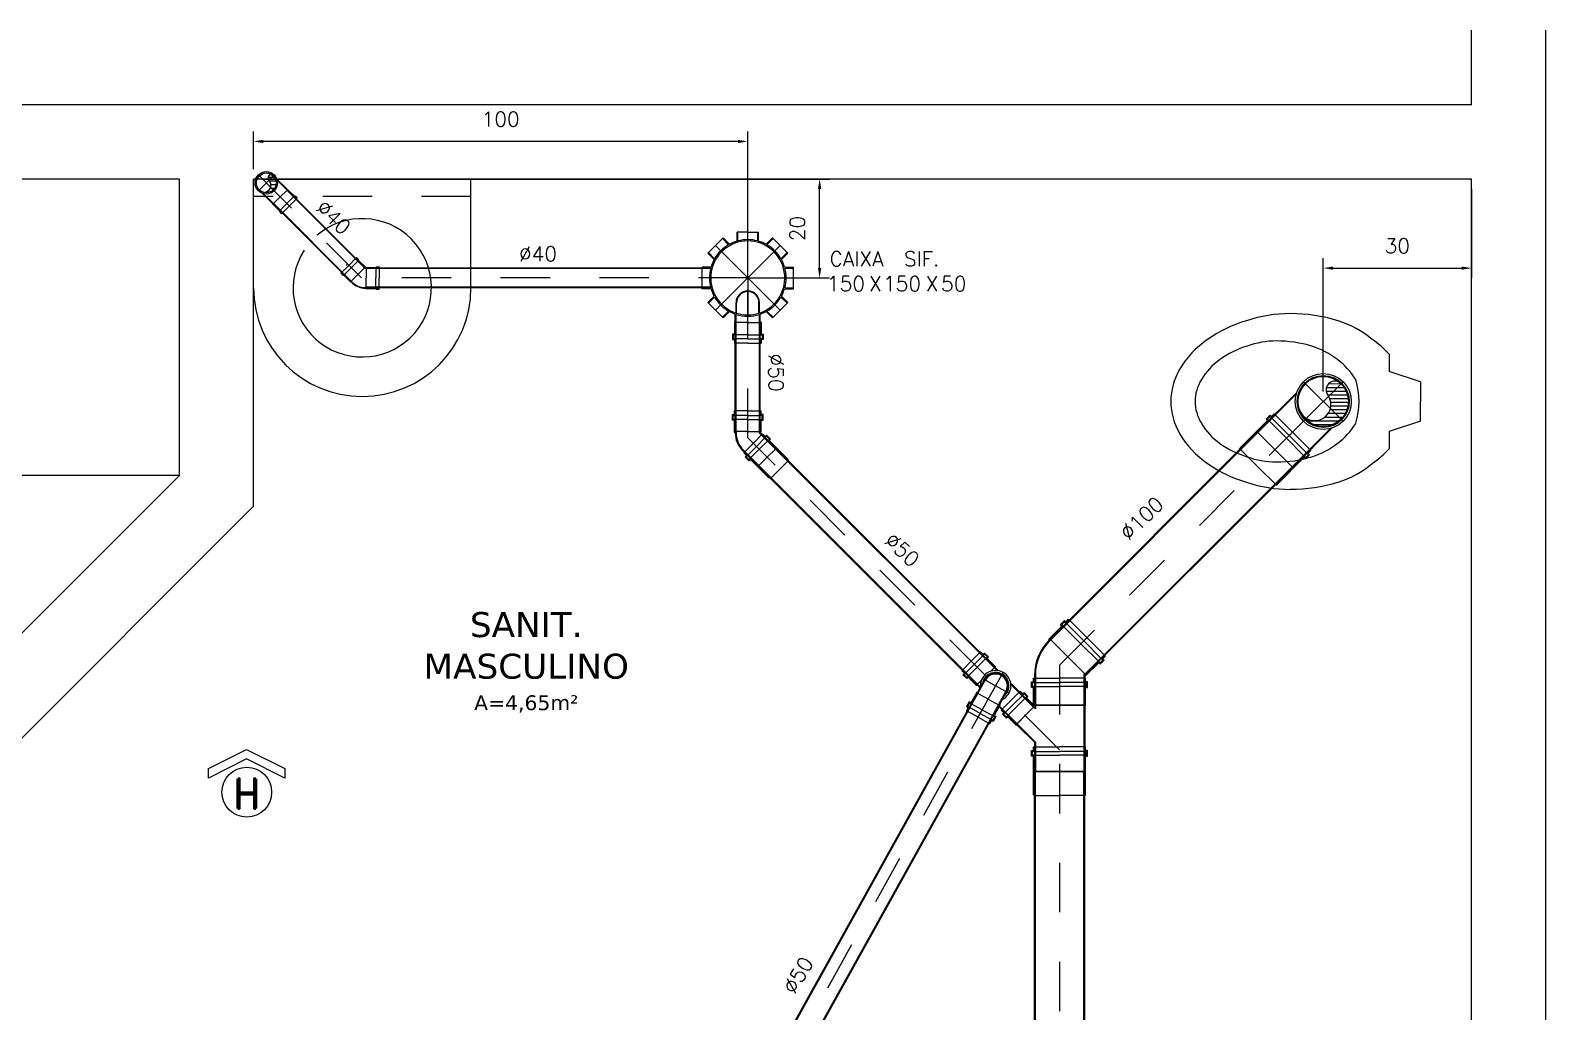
# Model space of a CAD drawing. Header units: millimetres. Extents: x -2485 to 3289, y -257 to 1952.
# Drawn here: x 36.636 to 39.701, y 20.494 to 22.48 of the extents above; entities that cross this region are included whole.
import ezdxf
from ezdxf.enums import TextEntityAlignment as Align

# ---------------------------------------------------------------- set-up
doc = ezdxf.new("R2010")
doc.units = ezdxf.units.MM
doc.header["$LTSCALE"] = 0.3
for name, pattern in [('CONTINUO', [0]), ('HID', [0.37, 0.07, -0.1, 0.03, -0.1, 0.07]), ('T-5CM', [0.1, 0.05, -0.05])]:
    doc.linetypes.add(name, pattern=pattern)
for name, color, linetype in [('PAREDE', 7, 'CONTINUO'), ('SAN', 11, 'Continuous'), ('TEX', 11, 'Continuous'), ('TEXTO', 3, 'Continuous'), ('TUB', 1, 'Continuous')]:
    doc.layers.add(name, color=color, linetype=linetype)
doc.layers.add('PROJETO ESGOTO', color=1, linetype='HID', lineweight=15)
doc.styles.add('ROMAND', font='romand')
doc.styles.add('ROMANS', font='romans.shx', dxfattribs={"height": 0.03})
doc.dimstyles.new('20', dxfattribs={"dimtxt": 0.03, "dimasz": 0.02, "dimexe": 0.02, "dimexo": 0.02, "dimgap": 0.03, "dimtad": 1, "dimdec": 3, "dimlfac": 100, "dimdsep": 46, "dimtxsty": 'ROMANS', "dimcen": 0.02, "dimclrd": 11, "dimclre": 11, "dimclrt": 3, "dimadec": 0, "dimazin": 0, "dimtfac": 3.333333, "dimtdec": 3, "dimtix": 1, "dimtmove": 2, "dimatfit": 3, "dimfxl": 0, "dimtolj": 1, "dimarcsym": 0})

# ---------------------------------------------------------------- blocks, each defined once
blk = doc.blocks.new('vs')
at = {"layer": 'SAN'}
for p, q in [((0.1669, 0.0608), (0.1669, 0.0956)), ((0.1033, 0.04), (0.1669, 0.0608)), ((0.1033, 0.04), (0.1033, 0)), ((0.1033, -0.04), (0.1033, 0)), ((0.1033, -0.04), (0.1669, -0.0608)), ((0.1669, -0.0956), (0.1669, -0.0608))]:
    blk.add_line(p, q, dxfattribs=at)
for centre, radius, start, end in [((0.3376, -0.0421), 0.2164, 108.2402, 129.1699), ((0.3668, -0.1583), 0.336, 90.0033, 106.7766), ((0.3667, -0.102), 0.2798, 71.601, 89.9864), ((0.3805, -0.0938), 0.2678, 55.0356, 73.8462), ((0.3142, -0.0363), 0.1977, 124.9644, 138.1402), ((0.4207, -0.0363), 0.1977, 30.64, 55.0356), ((0.3733, -0.0455), 0.1653, 107.7554, 128.0493), ((0.3947, -0.1284), 0.2508, 90, 106.6532), ((0.3946, -0.0506), 0.173, 69.9171, 89.9758), ((0.401, -0.0653), 0.185, 54.1651, 73.3468), ((0.3508, -0.0253), 0.1357, 125.8349, 149.1749), ((0.4299, -0.0253), 0.1357, 30.8251, 54.1651), ((0.482, 0), 0.1264, 0, 30.64), ((0.3797, 0), 0.152, 163.0933, 196.9067), ((0.4772, 0), 0.0821, 327.4372, 32.5628), ((0.482, 0), 0.1264, 329.36, 0), ((0.3508, 0.0253), 0.1357, 210.8251, 234.1651), ((0.4299, 0.0253), 0.1357, 305.8349, 329.1749), ((0.3733, 0.0455), 0.1653, 231.9507, 252.2446), ((0.401, 0.0653), 0.185, 286.6532, 305.8349), ((0.4207, 0.0363), 0.1977, 304.9644, 329.36), ((0.3142, 0.0363), 0.1977, 221.8598, 235.0356), ((0.3947, 0.1284), 0.2508, 253.3468, 270), ((0.3946, 0.0506), 0.173, 270.0242, 290.0829), ((0.3376, 0.0421), 0.2164, 230.8301, 251.7598), ((0.3805, 0.0938), 0.2678, 286.1538, 304.9644), ((0.3668, 0.1583), 0.336, 253.2234, 269.9967), ((0.3667, 0.102), 0.2798, 270.0136, 288.399)]:
    blk.add_arc(centre, radius, start, end, dxfattribs=at)
blk = doc.blocks.new('c90')
at = {"layer": 'TUB', "color": 3}
for p, q in [((-0.066, 0.0224), (-0.066, 0)), ((-0.066, -0.0224), (-0.066, 0)), ((-0.059, 0.02), (-0.059, 0)), ((-0.059, -0.02), (-0.059, 0)), ((-0.04, 0.0194), (-0.04, 0)), ((-0.04, -0.0194), (-0.04, 0))]:
    blk.add_line(p, q, dxfattribs=at)
at = {"layer": 'TUB', "color": 4}
for p, q in [((-0.0598, 0.0224), (-0.066, 0.0224)), ((-0.04, 0.02), (-0.066, 0.02)), ((-0.059, 0.0212), (-0.0598, 0.0224)), ((-0.0388, 0.0212), (-0.059, 0.0212)), ((-0.04, 0.02), (-0.04, 0.0194)), ((-0.04, 0.0194), (-0.038, 0.0194)), ((-0.038, 0.0206), (-0.0388, 0.0212)), ((-0.038, 0.0206), (-0.0095, 0.0206)), ((-0.038, 0.0194), (-0.0118, 0.0194)), ((-0.04, -0.02), (-0.066, -0.02)), ((-0.0598, -0.0224), (-0.066, -0.0224)), ((-0.059, -0.0212), (-0.0598, -0.0224)), ((-0.0388, -0.0212), (-0.059, -0.0212)), ((-0.04, -0.0194), (-0.038, -0.0194)), ((-0.04, -0.02), (-0.04, -0.0194)), ((-0.038, -0.0206), (-0.0388, -0.0212)), ((-0.038, -0.0194), (-0.0118, -0.0194)), ((-0.038, -0.0206), (-0.0095, -0.0206))]:
    blk.add_line(p, q, dxfattribs=at)
at = {"layer": 'TUB', "color": 1, "linetype": 'Continuous'}
for p, q in [((0.0227, 0), (-0.0227, 0)), ((0, 0.0227), (0, -0.0227))]:
    blk.add_line(p, q, dxfattribs=at)
at = {"layer": 'TUB', "color": 7}
for p, q in [((-0.0133, 0.0017), (-0.0195, -0.0045)), ((-0.0133, 0.0123), (-0.0188, 0.0068)), ((-0.0088, -0.0044), (-0.0162, -0.0118)), ((-0.0011, -0.0074), (-0.0107, -0.0169)), ((0.0057, -0.0111), (-0.003, -0.0198))]:
    blk.add_line(p, q, dxfattribs=at)
at = {"layer": 'TUB', "color": 4}
for radius in [0.0227, 0.02]:
    blk.add_circle((0, 0), radius, dxfattribs=at)
for centre, radius, start, end in [((0, 0.0069), 0.0143, 131.815, 270.1096), ((0, -0.0137), 0.0063, 270, 90)]:
    blk.add_arc(centre, radius, start, end, dxfattribs=at)
blk = doc.blocks.new('cs150x50')
at = {"layer": 'TUB', "color": 3}
for p, q in [((0, 0.0925), (-0.0218, 0.0925)), ((0.0218, 0.0925), (0, 0.0925)), ((-0.0808, 0.0499), (-0.0653, 0.0653)), ((-0.0653, 0.0653), (-0.0499, 0.0808)), ((0.05, 0.0808), (0.0654, 0.0654)), ((0.0654, 0.0654), (0.0808, 0.05)), ((-0.0925, 0), (-0.0925, 0.0218)), ((-0.0925, 0), (-0.0925, -0.0218)), ((0.0903, 0), (0.0903, 0.0253)), ((0.0903, 0), (0.0903, -0.0254)), ((0.1152, 0), (0.1152, 0.0253)), ((0.1152, 0), (0.1152, -0.0254)), ((0.1232, 0), (0.1232, 0.0253)), ((0.1232, 0), (0.1232, -0.0254)), ((0.1323, 0), (0.1323, 0.027)), ((0.1323, 0), (0.1323, -0.027)), ((-0.0808, -0.0499), (-0.0653, -0.0653)), ((0.0654, -0.0654), (0.0808, -0.05)), ((-0.0653, -0.0653), (-0.0499, -0.0808)), ((0.05, -0.0808), (0.0654, -0.0654)), ((0, -0.0925), (-0.0218, -0.0925)), ((0.0218, -0.0925), (0, -0.0925))]:
    blk.add_line(p, q, dxfattribs=at)
at = {"layer": 'TUB', "color": 4}
for p, q in [((-0.0218, 0.0744), (-0.0218, 0.0925)), ((-0.02, 0.0749), (-0.02, 0.0925)), ((0.02, 0.0749), (0.02, 0.0925)), ((0.0218, 0.0744), (0.0218, 0.0925)), ((-0.0388, 0.0671), (-0.0512, 0.0795)), ((-0.0372, 0.068), (-0.0499, 0.0808)), ((0.0372, 0.068), (0.05, 0.0808)), ((0.0388, 0.0671), (0.0513, 0.0795)), ((-0.068, 0.0372), (-0.0808, 0.0499)), ((-0.0671, 0.0388), (-0.0795, 0.0512)), ((0.0671, 0.0388), (0.0795, 0.0513)), ((0.068, 0.0372), (0.0808, 0.05)), ((0.1136, 0.027), (0.1136, 0.031)), ((0.1136, 0.031), (0.1248, 0.031)), ((0.1248, 0.031), (0.1248, 0.027)), ((-0.0744, 0.0218), (-0.0925, 0.0218)), ((-0.0749, 0.02), (-0.0925, 0.02)), ((0.071, 0.0238), (0.0501, 0.0238)), ((0.0714, 0.0226), (0.0501, 0.0226)), ((0.088, 0.0253), (0.0732, 0.0253)), ((0.0887, 0.0238), (0.0738, 0.0238)), ((0.088, 0.0253), (0.0896, 0.027)), ((0.0887, 0.0238), (0.0903, 0.0253)), ((0.0896, 0.027), (0.1136, 0.027)), ((0.0903, 0.0253), (0.1152, 0.0253)), ((0.1152, 0.0253), (0.1152, 0.0293)), ((0.1152, 0.0293), (0.1232, 0.0293)), ((0.1232, 0.0293), (0.1232, 0.0253)), ((0.1232, 0.0253), (0.1323, 0.0253)), ((0.1248, 0.027), (0.1323, 0.027)), ((-0.0749, -0.02), (-0.0925, -0.02)), ((-0.0744, -0.0218), (-0.0925, -0.0218)), ((0.0714, -0.0226), (0.0501, -0.0226)), ((0.071, -0.0238), (0.0501, -0.0238)), ((0.088, -0.0254), (0.0732, -0.0254)), ((0.0887, -0.0238), (0.0738, -0.0238)), ((0.088, -0.0254), (0.0896, -0.027)), ((0.0887, -0.0238), (0.0903, -0.0254)), ((0.0896, -0.027), (0.1136, -0.027)), ((0.0903, -0.0254), (0.1152, -0.0254)), ((0.1136, -0.027), (0.1136, -0.031)), ((0.1152, -0.0254), (0.1152, -0.0294)), ((0.1152, -0.0294), (0.1232, -0.0294)), ((0.1232, -0.0254), (0.1323, -0.0254)), ((0.1232, -0.0294), (0.1232, -0.0254)), ((0.1248, -0.027), (0.1323, -0.027)), ((0.1248, -0.031), (0.1248, -0.027)), ((-0.068, -0.0372), (-0.0808, -0.0499)), ((-0.0671, -0.0388), (-0.0795, -0.0512)), ((0.0671, -0.0388), (0.0795, -0.0513)), ((0.068, -0.0372), (0.0808, -0.05)), ((0.1136, -0.031), (0.1248, -0.031)), ((-0.0388, -0.0671), (-0.0512, -0.0795)), ((-0.0372, -0.068), (-0.0499, -0.0808)), ((-0.0218, -0.0744), (-0.0218, -0.0925)), ((-0.02, -0.0749), (-0.02, -0.0925)), ((0.02, -0.0749), (0.02, -0.0925)), ((0.0218, -0.0744), (0.0218, -0.0925)), ((0.0372, -0.068), (0.05, -0.0808)), ((0.0388, -0.0671), (0.0513, -0.0795))]:
    blk.add_line(p, q, dxfattribs=at)
at = {"layer": 'TUB', "color": 1}
for p, q in [((0, 0), (0, 0.0925)), ((-0.0653, 0.0653), (0, 0)), ((0, 0), (0.0654, 0.0654)), ((0, 0), (-0.0925, 0)), ((-0.0653, -0.0653), (0, 0)), ((0, 0), (0.0775, 0)), ((0, 0), (0, 0)), ((0, 0), (0, 0)), ((0, 0), (0, 0)), ((0, 0), (0, 0)), ((0, 0), (0, 0)), ((0, 0), (0, 0)), ((0, 0), (0, 0)), ((0, 0), (0, 0)), ((0, 0), (0.0654, -0.0654)), ((0, 0), (0, -0.0925))]:
    blk.add_line(p, q, dxfattribs=at)
at = {"layer": 'TUB', "color": 4}
for centre, radius, start, end in [((0, 0), 0.0749, 18.487, 180), ((0, 0), 0.0775, 120.0448, 135), ((0, 0), 0.0775, 106.3372, 118.6628), ((0, 0), 0.0775, 90, 104.9552), ((0, 0), 0.0775, 75.0448, 90), ((0, 0), 0.0775, 61.3372, 73.6628), ((0, 0), 0.0775, 45, 59.9552), ((0, 0), 0.0775, 151.3372, 163.6628), ((0, 0), 0.0775, 135, 149.9552), ((0, 0), 0.0775, 30.0448, 45), ((0, 0), 0.0775, 19.0927, 28.6628), ((0, 0), 0.0775, 165.0448, 180), ((0, 0), 0.0775, 180, 194.9552), ((0, 0), 0.0749, 180, 341.513), ((0.0501, 0), 0.0238, 90, 180), ((0.0501, 0), 0.0238, 180, 270), ((0.0501, 0), 0.0226, 90, 180), ((0.0501, 0), 0.0226, 180, 270), ((0, 0), 0.0749, 0, 17.5218), ((0, 0), 0.0749, 342.4782, 360), ((0, 0), 0.0775, 360, 17.8455), ((0, 0), 0.0775, 342.1545, 0), ((0, 0), 0.0775, 196.3372, 208.6628), ((0, 0), 0.0775, 331.3372, 340.9073), ((0, 0), 0.0775, 210.0448, 225), ((0, 0), 0.0775, 225, 239.9552), ((0, 0), 0.0775, 300.0448, 315), ((0, 0), 0.0775, 315, 329.9552), ((0, 0), 0.0775, 241.3372, 253.6628), ((0, 0), 0.0775, 255.0448, 270), ((0, 0), 0.0775, 270, 284.9552), ((0, 0), 0.0775, 286.3372, 298.6628)]:
    blk.add_arc(centre, radius, start, end, dxfattribs=at)
blk = doc.blocks.new('j45e100d')
at = {"layer": 'TUB', "color": 4}
for p, q in [((0.0211, 0.0508), (0.0229, 0.0526)), ((0.0218, 0.049), (0.0236, 0.0508)), ((0.0229, 0.0526), (0.0594, 0.0526)), ((0.0236, 0.0508), (0.0612, 0.0508)), ((0.0594, 0.0566), (0.071, 0.0566)), ((0.0594, 0.0526), (0.0594, 0.0566)), ((0.0612, 0.0508), (0.0612, 0.0548)), ((0.0612, 0.0548), (0.0692, 0.0548)), ((0.0692, 0.0548), (0.0692, 0.0508)), ((0.0692, 0.0508), (0.0786, 0.0508)), ((0.071, 0.0566), (0.071, 0.0526)), ((0.071, 0.0526), (0.0786, 0.0526)), ((-0.0495, 0.0198), (-0.092, -0.0227)), ((-0.0508, 0.021), (-0.0898, -0.018)), ((0.0211, -0.0482), (-0.0227, -0.092)), ((0.021, -0.0508), (-0.018, -0.0898)), ((0.0211, -0.0482), (0.0236, -0.0508)), ((0.0211, -0.0508), (0.0229, -0.0526)), ((0.0229, -0.0526), (0.0594, -0.0526)), ((0.0236, -0.0508), (0.0612, -0.0508)), ((0.0594, -0.0526), (0.0594, -0.0566)), ((0.0594, -0.0566), (0.071, -0.0566)), ((0.0612, -0.0508), (0.0612, -0.0548)), ((0.0612, -0.0548), (0.0692, -0.0548)), ((0.0692, -0.0548), (0.0692, -0.0508)), ((0.0692, -0.0508), (0.0786, -0.0508)), ((0.071, -0.0566), (0.071, -0.0526)), ((0.071, -0.0526), (0.0786, -0.0526))]:
    blk.add_line(p, q, dxfattribs=at)
at = {"layer": 'TUB', "color": 3}
for p, q in [((0.0236, 0.0508), (0.0236, 0)), ((0.0612, 0.0508), (0.0612, 0)), ((0.0692, 0.0508), (0.0692, 0)), ((0.0786, 0.0526), (0.0786, 0)), ((0.0612, -0.0508), (0.0612, 0)), ((0.0692, -0.0508), (0.0692, 0)), ((-0.0924, -0.0222), (-0.0898, -0.018)), ((-0.0924, -0.0222), (-0.092, -0.0227)), ((0.0236, -0.0508), (0.0236, 0)), ((0.0786, -0.0526), (0.0786, 0)), ((-0.0222, -0.0924), (-0.0227, -0.092)), ((-0.0222, -0.0924), (-0.018, -0.0898))]:
    blk.add_line(p, q, dxfattribs=at)
at = {"layer": 'TUB', "color": 3, "linetype": 'Continuous'}
for q in [(-0.092, -0.0227), (-0.0227, -0.092)]:
    blk.add_line((-0.0573, -0.0573), q, dxfattribs=at)
at = {"layer": 'TUB', "color": 4}
for radius, start in [(0.1016, 89.9693), (0.0998, 89.5425)]:
    blk.add_arc((0.021, -0.0508), radius, start, 135, dxfattribs=at)
blk = doc.blocks.new('c90c100t')
at = {"layer": 'TUB', "color": 7}
for p, q in [((-0.0136, 0.0051), (-0.0399, 0.0314)), ((-0.0097, 0.0118), (-0.0349, 0.0369)), ((-0.0045, 0.0172), (-0.029, 0.0417)), ((0.0019, 0.0214), (-0.0223, 0.0456)), ((0.0098, 0.0241), (-0.0147, 0.0486)), ((0.0199, 0.0246), (-0.006, 0.0504)), ((0.0506, 0.0045), (0.0045, 0.0506)), ((0.0474, 0.0183), (0.0183, 0.0474)), ((-0.0247, -0.0156), (-0.0499, 0.0095)), ((-0.019, -0.0108), (-0.0476, 0.0178)), ((-0.0157, -0.0035), (-0.0442, 0.025)), ((-0.0332, -0.0177), (-0.0508, -0.0002))]:
    blk.add_line(p, q, dxfattribs=at)
at = {"layer": 'TUB', "color": 1, "linetype": 'Continuous'}
for p, q in [((0, 0.0566), (0, -0.0566)), ((-0.0566, 0), (0.0566, 0))]:
    blk.add_line(p, q, dxfattribs=at)
at = {"layer": 'TUB', "color": 4}
for p, q in [((0.025, 0.0508), (0.1332, 0.0508)), ((0.0283, 0.049), (0.138, 0.049)), ((0.025, -0.0508), (0.1332, -0.0508)), ((0.0283, -0.049), (0.138, -0.049))]:
    blk.add_line(p, q, dxfattribs=at)
at = {"layer": 'TUB', "color": 3}
for p, q in [((0.138, 0.0497), (0.1332, 0.0508)), ((0.138, 0.0497), (0.138, 0.049)), ((0.138, -0.0497), (0.1332, -0.0508)), ((0.138, -0.0497), (0.138, -0.049))]:
    blk.add_line(p, q, dxfattribs=at)
at = {"layer": 'TUB', "color": 3, "linetype": 'Continuous'}
for p in [(0.138, 0.049), (0.138, -0.049)]:
    blk.add_line(p, (0.138, 0), dxfattribs=at)
at = {"layer": 'TUB', "color": 4}
for radius in [0.0566, 0.0526, 0.0508]:
    blk.add_circle((0, 0), radius, dxfattribs=at)
for centre, radius, start, end in [((-0.0331, 0), 0.0177, 180, 0), ((0.0164, -0.008), 0.0327, 344.7642, 165.8659)]:
    blk.add_arc(centre, radius, start, end, dxfattribs=at)
blk = doc.blocks.new('js100x50e')
at = {"layer": 'TUB', "color": 4}
for p, q in [((0.0498, 0.0879), (0.0667, 0.1048)), ((0.0514, 0.0872), (0.069, 0.1048)), ((0.0639, 0.1077), (0.0718, 0.1156)), ((0.0667, 0.1048), (0.0639, 0.1077)), ((0.0661, 0.1077), (0.0718, 0.1133)), ((0.069, 0.1048), (0.0661, 0.1077)), ((0.0718, 0.1156), (0.0746, 0.1127)), ((0.0718, 0.1133), (0.0746, 0.1105)), ((0.0746, 0.1127), (0.0799, 0.1181)), ((0.0746, 0.1105), (0.0811, 0.1169)), ((0.0149, 0.0508), (0.0498, 0.0856)), ((0.0154, 0.049), (0.0514, 0.085)), ((0.0498, 0.0856), (0.0498, 0.0879)), ((0.0514, 0.085), (0.0514, 0.0872)), ((0.0872, 0.0514), (0.1048, 0.069)), ((0.0907, 0.0526), (0.1048, 0.0667)), ((0.1048, 0.069), (0.1077, 0.0661)), ((0.1048, 0.0667), (0.1077, 0.0639)), ((0.1077, 0.0661), (0.1133, 0.0718)), ((0.1077, 0.0639), (0.1156, 0.0718)), ((0.1105, 0.0746), (0.1169, 0.0811)), ((0.1133, 0.0718), (0.1105, 0.0746)), ((0.1127, 0.0746), (0.1181, 0.0799)), ((0.1156, 0.0718), (0.1127, 0.0746)), ((0.0154, 0.049), (-0.044, 0.049)), ((0.0149, 0.0508), (-0.0392, 0.0508)), ((0.0826, 0.049), (0.085, 0.0514)), ((0.0882, 0.049), (0.0826, 0.049)), ((0.085, 0.0514), (0.0872, 0.0514)), ((0.0882, 0.049), (0.09, 0.0508)), ((0.09, 0.0508), (0.1276, 0.0508)), ((0.0907, 0.0526), (0.1258, 0.0526)), ((0.1258, 0.0566), (0.1374, 0.0566)), ((0.1258, 0.0526), (0.1258, 0.0566)), ((0.1276, 0.0548), (0.1356, 0.0548)), ((0.1276, 0.0508), (0.1276, 0.0548)), ((0.1356, 0.0548), (0.1356, 0.0508)), ((0.1356, 0.0508), (0.145, 0.0508)), ((0.1374, 0.0566), (0.1374, 0.0526)), ((0.1374, 0.0526), (0.145, 0.0526)), ((0.0882, -0.049), (-0.044, -0.049)), ((0.0875, -0.0508), (-0.0392, -0.0508)), ((0.0875, -0.0508), (0.0893, -0.0526)), ((0.0882, -0.049), (0.09, -0.0508)), ((0.0893, -0.0526), (0.1258, -0.0526)), ((0.09, -0.0508), (0.1276, -0.0508)), ((0.1258, -0.0526), (0.1258, -0.0566)), ((0.1258, -0.0566), (0.1374, -0.0566)), ((0.1276, -0.0508), (0.1276, -0.0548)), ((0.1276, -0.0548), (0.1356, -0.0548)), ((0.1356, -0.0548), (0.1356, -0.0508)), ((0.1356, -0.0508), (0.145, -0.0508)), ((0.1374, -0.0566), (0.1374, -0.0526)), ((0.1374, -0.0526), (0.145, -0.0526))]:
    blk.add_line(p, q, dxfattribs=at)
at = {"layer": 'TUB', "color": 3}
for p, q in [((0.0869, 0.0869), (0.069, 0.1048)), ((0.0926, 0.0926), (0.0746, 0.1105)), ((0.099, 0.099), (0.0799, 0.1181)), ((0.0926, 0.0926), (0.1105, 0.0746)), ((0.099, 0.099), (0.1181, 0.0799)), ((0.0693, 0.0693), (0.0514, 0.0872)), ((0.0693, 0.0693), (0.0872, 0.0514)), ((0.0869, 0.0869), (0.1048, 0.069)), ((-0.044, 0.0497), (-0.0392, 0.0508)), ((-0.044, 0.0497), (-0.044, 0.049)), ((0.09, 0.0508), (0.09, 0)), ((0.1276, 0.0508), (0.1276, 0)), ((0.1356, 0.0508), (0.1356, 0)), ((0.145, 0.0526), (0.145, 0)), ((0.09, -0.0508), (0.09, 0)), ((0.1276, -0.0508), (0.1276, 0)), ((0.1356, -0.0508), (0.1356, 0)), ((0.145, -0.0526), (0.145, 0)), ((-0.044, -0.0497), (-0.044, -0.049)), ((-0.044, -0.0497), (-0.0392, -0.0508))]:
    blk.add_line(p, q, dxfattribs=at)
at = {"layer": 'TUB', "color": 3, "linetype": 'Continuous'}
for q in [(-0.044, 0.049), (-0.044, -0.049)]:
    blk.add_line((-0.044, 0), q, dxfattribs=at)
blk = doc.blocks.new('l100')
at = {"layer": 'TUB', "color": 4}
for p, q in [((-0.049, 0.0518), (-0.0475, 0.0526)), ((0, 0.0508), (-0.049, 0.0508)), ((-0.0475, 0.0526), (0.0308, 0.0526)), ((0, 0.0508), (0.0326, 0.0508)), ((0.0308, 0.0566), (0.0424, 0.0566)), ((0.0308, 0.0526), (0.0308, 0.0566)), ((0.0326, 0.0548), (0.0406, 0.0548)), ((0.0326, 0.0508), (0.0326, 0.0548)), ((0.0406, 0.0548), (0.0406, 0.0508)), ((0.0406, 0.0508), (0.05, 0.0508)), ((0.0424, 0.0566), (0.0424, 0.0526)), ((0.0424, 0.0526), (0.05, 0.0526)), ((0, -0.0508), (-0.049, -0.0508)), ((-0.049, -0.0518), (-0.0475, -0.0526)), ((-0.0475, -0.0526), (0.0308, -0.0526)), ((0, -0.0508), (0.0326, -0.0508)), ((0.0308, -0.0526), (0.0308, -0.0566)), ((0.0308, -0.0566), (0.0424, -0.0566)), ((0.0326, -0.0508), (0.0326, -0.0548)), ((0.0326, -0.0548), (0.0406, -0.0548)), ((0.0406, -0.0508), (0.05, -0.0508)), ((0.0406, -0.0548), (0.0406, -0.0508)), ((0.0424, -0.0526), (0.05, -0.0526)), ((0.0424, -0.0566), (0.0424, -0.0526))]:
    blk.add_line(p, q, dxfattribs=at)
at = {"layer": 'TUB', "color": 3}
for p, q in [((-0.049, 0.0518), (-0.049, 0)), ((0, 0.0508), (0, 0)), ((0.0326, 0.0508), (0.0326, 0)), ((0.0406, 0.0508), (0.0406, 0)), ((0.05, 0.0526), (0.05, 0)), ((-0.049, -0.0518), (-0.049, 0)), ((0, -0.0508), (0, 0)), ((0.0326, -0.0508), (0.0326, 0)), ((0.0406, -0.0508), (0.0406, 0)), ((0.05, -0.0526), (0.05, 0))]:
    blk.add_line(p, q, dxfattribs=at)
blk = doc.blocks.new('j45e50d')
at = {"layer": 'TUB', "color": 4}
for p, q in [((0.036, 0.0309), (0.0472, 0.0309)), ((0.036, 0.0269), (0.036, 0.0309)), ((0.0472, 0.0309), (0.0472, 0.0269)), ((-0.0242, 0.0094), (-0.056, -0.0225)), ((-0.0253, 0.0105), (-0.0554, -0.0196)), ((0.0104, 0.0253), (0.012, 0.0269)), ((0.0111, 0.0237), (0.0127, 0.0253)), ((0.012, 0.0269), (0.036, 0.0269)), ((0.0127, 0.0253), (0.0376, 0.0253)), ((0.0376, 0.0293), (0.0456, 0.0293)), ((0.0376, 0.0253), (0.0376, 0.0293)), ((0.0456, 0.0293), (0.0456, 0.0253)), ((0.0456, 0.0253), (0.0547, 0.0253)), ((0.0472, 0.0269), (0.0547, 0.0269)), ((0.0105, -0.0231), (-0.0225, -0.056)), ((0.0105, -0.0254), (-0.0196, -0.0554)), ((0.0105, -0.0231), (0.0127, -0.0253)), ((0.0105, -0.0254), (0.012, -0.0269)), ((0.012, -0.0269), (0.036, -0.0269)), ((0.0127, -0.0253), (0.0376, -0.0253)), ((0.036, -0.0269), (0.036, -0.031)), ((0.0376, -0.0253), (0.0376, -0.0294)), ((0.0376, -0.0294), (0.0456, -0.0294)), ((0.0456, -0.0253), (0.0547, -0.0253)), ((0.0456, -0.0294), (0.0456, -0.0253)), ((0.0472, -0.0269), (0.0547, -0.0269)), ((0.0472, -0.031), (0.0472, -0.0269)), ((0.036, -0.031), (0.0472, -0.031))]:
    blk.add_line(p, q, dxfattribs=at)
at = {"layer": 'TUB', "color": 3}
for p, q in [((0.0127, 0), (0.0127, 0.0253)), ((0.0127, 0), (0.0127, -0.0253)), ((0.0376, 0), (0.0376, 0.0253)), ((0.0376, 0), (0.0376, -0.0253)), ((0.0456, 0), (0.0456, 0.0253)), ((0.0456, 0), (0.0456, -0.0253)), ((0.0547, 0), (0.0547, 0.0269)), ((0.0547, 0), (0.0547, -0.0269)), ((-0.0564, -0.022), (-0.0554, -0.0196)), ((-0.0564, -0.022), (-0.056, -0.0225)), ((-0.022, -0.0564), (-0.0225, -0.056)), ((-0.022, -0.0564), (-0.0196, -0.0554))]:
    blk.add_line(p, q, dxfattribs=at)
at = {"layer": 'TUB', "color": 3, "linetype": 'Continuous'}
for p in [(-0.056, -0.0225), (-0.0225, -0.056)]:
    blk.add_line(p, (-0.0392, -0.0392), dxfattribs=at)
at = {"layer": 'TUB', "color": 4}
for radius, start in [(0.0507, 90.0709), (0.0491, 89.3041)]:
    blk.add_arc((0.0105, -0.0253), radius, start, 135, dxfattribs=at)
blk = doc.blocks.new('l50')
at = {"layer": 'TUB', "color": 4}
for p, q in [((0.0213, 0.02695), (0.0213, 0.03095)), ((0.0213, 0.03095), (0.0325, 0.03095)), ((0.0325, 0.03095), (0.0325, 0.02695)), ((-0.035, 0.02595), (-0.031875, 0.02695)), ((0.0229, 0.02535), (-0.035, 0.02535)), ((-0.031875, 0.02695), (0.0213, 0.02695)), ((0.0229, 0.02535), (0.0229, 0.02935)), ((0.0229, 0.02935), (0.0309, 0.02935)), ((0.0309, 0.02935), (0.0309, 0.02535)), ((0.0309, 0.02535), (0.04, 0.02535)), ((0.0325, 0.02695), (0.04, 0.02695)), ((0.0229, -0.02535), (-0.035, -0.02535)), ((-0.035, -0.02595), (-0.031875, -0.02695)), ((-0.031875, -0.02695), (0.0213, -0.02695)), ((0.0213, -0.02695), (0.0213, -0.03095)), ((0.0229, -0.02535), (0.0229, -0.02935)), ((0.0229, -0.02935), (0.0309, -0.02935)), ((0.0309, -0.02535), (0.04, -0.02535)), ((0.0309, -0.02935), (0.0309, -0.02535)), ((0.0325, -0.02695), (0.04, -0.02695)), ((0.0325, -0.03095), (0.0325, -0.02695)), ((0.0213, -0.03095), (0.0325, -0.03095))]:
    blk.add_line(p, q, dxfattribs=at)
at = {"layer": 'TUB', "color": 3}
for p, q in [((-0.035, 0.02595), (-0.035, 0)), ((-0.035, -0.02595), (-0.035, 0)), ((0, 0.02535), (0, 0)), ((0, -0.02535), (0, 0)), ((0.0229, 0), (0.0229, 0.02535)), ((0.0229, 0), (0.0229, -0.02535)), ((0.0309, 0), (0.0309, 0.02535)), ((0.0309, 0), (0.0309, -0.02535)), ((0.04, 0), (0.04, 0.02695)), ((0.04, 0), (0.04, -0.02695))]:
    blk.add_line(p, q, dxfattribs=at)
blk = doc.blocks.new('j45e40')
at = {"layer": 'TUB', "color": 4}
for p, q in [((-0.0212, 0.0071), (-0.0396, -0.0113)), ((-0.0212, 0.0088), (-0.0355, -0.0055)), ((-0.0202, 0.0089), (-0.0212, 0.0088)), ((-0.0212, 0.0071), (-0.0208, 0.0067)), ((-0.0208, 0.0067), (-0.0194, 0.0081)), ((0.008, 0.0206), (0.0088, 0.0212)), ((0.01, 0.0194), (0.008, 0.0194)), ((0.0088, 0.0212), (0.029, 0.0212)), ((0.01, 0.02), (0.01, 0.0194)), ((0.01, 0.02), (0.036, 0.02)), ((0.029, 0.0212), (0.0298, 0.0224)), ((0.0298, 0.0224), (0.036, 0.0224)), ((-0.0369, -0.0052), (-0.0413, -0.0096)), ((-0.0355, -0.0055), (-0.0369, -0.0052)), ((0.0071, -0.0212), (-0.0113, -0.0396)), ((0.0088, -0.0212), (-0.0055, -0.0355)), ((0.0067, -0.0208), (0.008, -0.0194)), ((0.0071, -0.0212), (0.0067, -0.0208)), ((0.01, -0.0194), (0.008, -0.0194)), ((0.0088, -0.0212), (0.029, -0.0212)), ((0.01, -0.02), (0.01, -0.0194)), ((0.01, -0.02), (0.036, -0.02)), ((0.029, -0.0212), (0.0298, -0.0224)), ((0.0298, -0.0224), (0.036, -0.0224)), ((-0.0052, -0.0369), (-0.0096, -0.0413)), ((-0.0055, -0.0355), (-0.0052, -0.0369))]:
    blk.add_line(p, q, dxfattribs=at)
at = {"layer": 'TUB', "color": 3}
for p, q in [((-0.0212, 0.0071), (-0.0071, -0.0071)), ((0.01, 0.02), (0.01, 0)), ((0.029, 0.02), (0.029, 0)), ((0.036, 0.0224), (0.036, 0)), ((-0.0413, -0.0096), (-0.0254, -0.0254)), ((-0.0346, -0.0064), (-0.0205, -0.0205)), ((-0.0096, -0.0413), (-0.0254, -0.0254)), ((-0.0064, -0.0346), (-0.0205, -0.0205)), ((0.0071, -0.0212), (-0.0071, -0.0071)), ((0.01, -0.02), (0.01, 0)), ((0.029, -0.02), (0.029, 0)), ((0.036, -0.0224), (0.036, 0))]:
    blk.add_line(p, q, dxfattribs=at)
at = {"layer": 'TUB', "color": 4, "linetype": 'Continuous'}
for radius in [0.0399, 0.0387]:
    blk.add_arc((0.008, -0.0193), radius, 90, 135, dxfattribs=at)
at = {"layer": 'TUB', "linetype": 'Continuous', "style": 'ROMANS'}
blk.add_text('JJ', height=0.000001, dxfattribs=at).set_placement((0.01, -0.0194))
blk = doc.blocks.new('j90e50c')
at = {"layer": 'TUB'}
for p, q in [((0, 0.0309), (0, 0)), ((0.031, 0), (-0.031, 0)), ((0.031, 0), (-0.031, 0)), ((0, -0.031), (0, 0))]:
    blk.add_line(p, q, dxfattribs=at)
at = {"layer": 'TUB', "color": 4}
for p, q in [((0.0543, 0.0309), (0.0655, 0.0309)), ((0.0543, 0.0269), (0.0543, 0.0309)), ((0.0655, 0.0309), (0.0655, 0.0269)), ((0.0287, 0.0254), (0, 0.0254)), ((0.0294, 0.0238), (0, 0.0238)), ((0.0287, 0.0254), (0.0303, 0.0269)), ((0.0294, 0.0238), (0.031, 0.0254)), ((0.0303, 0.0269), (0.0543, 0.0269)), ((0.031, 0.0254), (0.0559, 0.0254)), ((0.0559, 0.0293), (0.0639, 0.0293)), ((0.0559, 0.0254), (0.0559, 0.0293)), ((0.0639, 0.0293), (0.0639, 0.0254)), ((0.0639, 0.0254), (0.073, 0.0254)), ((0.0655, 0.0269), (0.073, 0.0269)), ((0.0294, -0.0238), (0, -0.0238)), ((0.0287, -0.0254), (0, -0.0254)), ((0.0287, -0.0254), (0.0303, -0.0269)), ((0.0294, -0.0238), (0.031, -0.0254)), ((0.0303, -0.0269), (0.0543, -0.0269)), ((0.031, -0.0254), (0.0559, -0.0254)), ((0.0543, -0.0269), (0.0543, -0.031)), ((0.0559, -0.0254), (0.0559, -0.0293)), ((0.0559, -0.0293), (0.0639, -0.0293)), ((0.0639, -0.0293), (0.0639, -0.0254)), ((0.0639, -0.0254), (0.073, -0.0254)), ((0.0655, -0.0269), (0.073, -0.0269)), ((0.0655, -0.031), (0.0655, -0.0269)), ((0.0543, -0.031), (0.0655, -0.031))]:
    blk.add_line(p, q, dxfattribs=at)
at = {"layer": 'TUB', "color": 3}
for p, q in [((0.031, 0), (0.031, 0.0254)), ((0.031, 0), (0.031, -0.0254)), ((0.0559, 0), (0.0559, 0.0254)), ((0.0559, 0), (0.0559, -0.0254)), ((0.0639, 0), (0.0639, 0.0254)), ((0.0639, 0), (0.0639, -0.0254)), ((0.073, 0), (0.073, 0.0269)), ((0.073, 0), (0.073, -0.0269))]:
    blk.add_line(p, q, dxfattribs=at)
at = {"layer": 'TUB', "color": 4}
for radius, start, end in [(0.0309, 54.9911, 180), (0.0309, 180, 305.0089), (0.027, 70.1578, 180), (0.027, 180, 289.8422), (0.0254, 90, 180), (0.0254, 180, 270), (0.0238, 90, 180), (0.0238, 180, 270)]:
    blk.add_arc((0, 0), radius, start, end, dxfattribs=at)
blk = doc.blocks.new('ind2')
at = {"layer": 'TEX', "color": 5}
blk.add_lwpolyline([(-0.0006, 0.0672), (-0.0778, 0.0286), (-0.0778, 0.0479), (-0.0006, 0.0865), (0.0767, 0.0479), (0.0767, 0.0286)], close=True, dxfattribs=at)
blk.add_circle((0, 0), 0.0503, dxfattribs=at)
at = {"layer": 'TEX', "style": 'ROMAND'}
blk.add_attdef('LETRA', text='', height=0.06, dxfattribs=at).set_placement((0, -0.0328), align=Align.CENTER)
blk = doc.blocks.new('40')
at = {"layer": 'TEX', "color": 9, "style": 'ROMANS'}
blk.add_text('%%c40', height=0.03, dxfattribs=at).set_placement((0, 0))
blk = doc.blocks.new('50')
at = {"layer": 'TEX', "color": 9, "style": 'ROMANS'}
blk.add_text('%%c50', height=0.03, dxfattribs=at).set_placement((0, 0))
blk = doc.blocks.new('100')
at = {"layer": 'TEX', "color": 9, "style": 'ROMANS'}
blk.add_text('%%c100', height=0.03, dxfattribs=at).set_placement((0, 0))
blk = doc.blocks.new('cs')
at = {"layer": 'TEX', "color": 5, "style": 'ROMANS'}
for s, p in [('CAIXA  SIF.', (0.0054, 0.0502)), ('X', (0.0851, 0)), ('X', (0.1999, 0))]:
    blk.add_text(s, height=0.03, dxfattribs=at).set_placement(p)
for p in [(0, 0), (0.1136, 0), (0.2311, 0)]:
    blk.add_attdef('N', p, '', height=0.03, dxfattribs=at)
blk = doc.blocks.new('*D232')
at = {"layer": 'TEX', "color": 11, "lineweight": -2}
for p, q in [((39.5515, 22.1588), (39.5515, 21.9787)), ((39.2515, 21.7488), (39.2515, 22.0187)), ((39.2715, 21.9987), (39.5315, 21.9987))]:
    blk.add_line(p, q, dxfattribs=at)
at = {"layer": 'TEX', "color": 11}
for points in [[(39.2715, 22.002), (39.2715, 21.9953), (39.2515, 21.9987)], [(39.5315, 22.002), (39.5315, 21.9953), (39.5515, 21.9987)]]:
    blk.add_solid(points, dxfattribs=at)
at = {"layer": 'TEX', "color": 3, "insert": (39.4015, 22.0437), "char_height": 0.03, "attachment_point": 5, "style": 'ROMANS'}
blk.add_mtext('\\A1;30', dxfattribs=at)
blk = doc.blocks.new('*D233')
at = {"layer": 'TEX', "color": 11, "lineweight": -2}
for p, q in [((37.1072, 22.1788), (38.2525, 22.1788)), ((38.2325, 21.9988), (38.2325, 22.1588)), ((38.1072, 21.9788), (38.2525, 21.9788))]:
    blk.add_line(p, q, dxfattribs=at)
at = {"layer": 'TEX', "color": 11}
for points in [[(38.2292, 22.1588), (38.2359, 22.1588), (38.2325, 22.1788)], [(38.2292, 21.9988), (38.2359, 21.9988), (38.2325, 21.9788)]]:
    blk.add_solid(points, dxfattribs=at)
at = {"layer": 'TEX', "color": 3, "insert": (38.1875, 22.0788), "char_height": 0.03, "attachment_point": 5, "rotation": 90, "style": 'ROMANS'}
blk.add_mtext('\\A1;20', dxfattribs=at)
blk = doc.blocks.new('*D234')
at = {"layer": 'TEX', "color": 11, "lineweight": -2}
for p, q in [((37.0872, 22.1988), (37.0872, 22.275)), ((38.0872, 21.9988), (38.0872, 22.275)), ((38.0672, 22.255), (37.1072, 22.255))]:
    blk.add_line(p, q, dxfattribs=at)
at = {"layer": 'TEX', "color": 11}
for points in [[(37.1072, 22.2583), (37.1072, 22.2517), (37.0872, 22.255)], [(38.0672, 22.2583), (38.0672, 22.2517), (38.0872, 22.255)]]:
    blk.add_solid(points, dxfattribs=at)
at = {"layer": 'TEX', "color": 3, "insert": (37.5872, 22.3), "char_height": 0.03, "attachment_point": 5, "style": 'ROMANS'}
blk.add_mtext('\\A1;100', dxfattribs=at)

msp = doc.modelspace()

# ---------------------------------------------------------------- linework, layer by layer
at = {"layer": 'PAREDE'}
for p, q in [((39.551499, 22.328839), (39.551499, 22.479846)), ((39.701499, 18.458839), (39.701499, 22.479846)), ((39.551499, 22.328839), (34.741499, 22.328839)), ((36.937234, 22.178839), (34.741499, 22.178839)), ((36.937234, 21.578839), (36.937234, 22.178839)), ((39.551499, 22.178839), (37.087234, 22.178839)), ((37.087234, 21.516707), (37.087234, 22.178839)), ((39.551499, 20.468839), (39.551499, 22.178839)), ((35.877945, 20.51955), (36.937234, 21.578839)), ((36.470458, 20.89993), (37.087234, 21.516707))]:
    msp.add_line(p, q, dxfattribs=at)
at = {"layer": 'PROJETO ESGOTO'}
for p, q in [((37.305441, 21.978839), (37.113141, 22.171139)), ((38.087234, 21.978839), (37.305441, 21.978839)), ((38.087234, 21.655107), (38.087234, 21.978839)), ((38.718021, 21.195362), (39.251499, 21.728839)), ((38.566736, 21.175605), (38.087234, 21.655107)), ((38.718021, 21.195362), (38.718021, 17.558839)), ((38.588621, 21.153721), (37.254239, 18.752226)), ((38.718021, 21.02432), (38.610506, 21.131836))]:
    msp.add_line(p, q, dxfattribs=at)
at = {"layer": 'SAN', "linetype": 'CONTINUO'}
for p, q in [((37.087234, 21.958839), (37.087234, 22.178839)), ((37.087234, 21.958839), (37.087234, 22.178839)), ((37.527234, 21.958839), (37.527234, 22.178839)), ((37.527234, 21.958839), (37.527234, 22.178839)), ((36.937234, 21.578839), (35.091499, 21.578839))]:
    msp.add_line(p, q, dxfattribs=at)
at = {"layer": 'SAN', "linetype": 'T-5CM'}
for p, q in [((37.087234, 22.143839), (37.087234, 22.178839)), ((37.527234, 22.143839), (37.087234, 22.143839))]:
    msp.add_line(p, q, dxfattribs=at)
at = {"layer": 'SAN', "linetype": 'CONTINUO'}
for centre, radius, start, end in [((37.307234, 21.958839), 0.14, 147.050971, 130.617591), ((37.307234, 21.958839), 0.14, 147.050971, 130.617591), ((37.271722, 22.00241), 0.005, 7.995834, 45), ((37.271722, 22.00241), 0.005, 7.995834, 45), ((37.307234, 21.958839), 0.22, 180, 0), ((37.307234, 21.958839), 0.22, 180, 0)]:
    msp.add_arc(centre, radius, start, end, dxfattribs=at)
at = {"layer": 'TUB', "color": 4}
for p, q in [((37.311677, 21.999191), (37.154719, 22.156149)), ((37.312526, 22.000039), (37.155568, 22.156997)), ((37.284241, 21.971755), (37.127283, 22.128713)), ((37.28509, 21.972603), (37.128132, 22.129561)), ((38.01236, 21.998839), (37.315423, 21.998839)), ((38.012049, 21.997639), (37.315423, 21.997639)), ((38.012049, 21.960039), (37.315423, 21.960039)), ((38.01236, 21.958839), (37.315423, 21.958839)), ((38.061884, 21.667807), (38.061884, 21.888539)), ((38.063484, 21.667807), (38.063484, 21.888539)), ((38.110984, 21.667807), (38.110984, 21.888539)), ((38.112584, 21.667807), (38.112584, 21.888539)), ((38.698818, 21.248001), (39.117997, 21.667179)), ((38.700091, 21.246728), (39.11927, 21.665907)), ((38.585616, 21.190313), (38.143273, 21.632656)), ((38.586747, 21.191445), (38.144404, 21.633787)), ((38.550897, 21.155594), (38.108554, 21.597937)), ((38.552028, 21.156726), (38.109685, 21.599068)), ((38.769387, 21.177431), (39.188566, 21.59661)), ((38.77066, 21.176158), (39.189839, 21.595337)), ((38.563483, 21.214708), (38.557049, 21.221143)), ((38.563483, 21.216971), (38.55818, 21.222275)), ((38.566312, 21.2198), (38.563483, 21.216971)), ((38.566312, 21.217537), (38.563483, 21.214708)), ((38.574231, 21.21188), (38.566312, 21.2198)), ((38.571968, 21.21188), (38.566312, 21.217537)), ((38.527633, 21.178858), (38.521198, 21.185293)), ((38.56914, 21.209052), (38.571968, 21.21188)), ((38.586747, 21.191445), (38.56914, 21.209052)), ((38.571403, 21.209052), (38.574231, 21.21188)), ((38.588347, 21.192107), (38.571403, 21.209052)), ((38.586747, 21.189182), (38.586747, 21.191445)), ((38.591382, 21.184547), (38.586747, 21.189182)), ((38.588347, 21.189845), (38.588347, 21.192107)), ((38.588347, 21.189845), (38.593991, 21.184201)), ((38.52537, 21.178858), (38.520067, 21.184161)), ((38.522542, 21.17603), (38.52537, 21.178858)), ((38.530461, 21.16811), (38.522542, 21.17603)), ((38.524804, 21.17603), (38.527633, 21.178858)), ((38.530461, 21.170373), (38.524804, 21.17603)), ((38.53329, 21.173201), (38.530461, 21.170373)), ((38.53329, 21.170939), (38.530461, 21.16811)), ((38.550897, 21.155594), (38.53329, 21.173201)), ((38.550234, 21.153994), (38.53329, 21.170939)), ((38.553159, 21.155594), (38.550897, 21.155594)), ((38.553159, 21.155594), (38.557794, 21.15096)), ((38.664914, 21.113277), (38.619101, 21.15909)), ((38.665519, 21.11041), (38.619447, 21.156482)), ((37.542823, 19.323785), (38.551405, 21.138935)), ((37.544222, 19.323008), (38.552804, 21.138158)), ((38.552497, 21.153994), (38.550234, 21.153994)), ((38.552497, 21.153994), (38.55814, 21.148351)), ((37.585743, 19.299937), (38.594324, 21.115087)), ((37.587141, 19.29916), (38.595723, 21.11431)), ((38.595635, 21.110857), (38.629064, 21.077427)), ((38.596443, 21.112311), (38.631931, 21.076823)), ((38.667221, 18.790298), (38.667221, 20.98032)), ((38.669021, 18.790298), (38.669021, 20.98032)), ((38.767021, 18.790298), (38.767021, 20.98032)), ((38.768821, 18.790298), (38.768821, 20.98032))]:
    msp.add_line(p, q, dxfattribs=at)
at = {"layer": 'TUB', "color": 3}
for p, q in [((38.539123, 21.203218), (38.55818, 21.222275)), ((38.539123, 21.203218), (38.520067, 21.184161)), ((38.545558, 21.196783), (38.527633, 21.178858)), ((38.551215, 21.191126), (38.53329, 21.173201)), ((38.545558, 21.196783), (38.563483, 21.214708)), ((38.551215, 21.191126), (38.56914, 21.209052)), ((38.578147, 21.182844), (38.586747, 21.191445)), ((38.559497, 21.164195), (38.550897, 21.155594)), ((38.665926, 21.110817), (38.664914, 21.113277)), ((38.665926, 21.110817), (38.665519, 21.11041)), ((38.631524, 21.076416), (38.629064, 21.077427)), ((38.631524, 21.076416), (38.631931, 21.076823))]:
    msp.add_line(p, q, dxfattribs=at)
at = {"layer": 'TUB', "color": 3, "linetype": 'Continuous'}
for q in [(38.631931, 21.076823), (38.665519, 21.11041)]:
    msp.add_line((38.648725, 21.093616), q, dxfattribs=at)

# ---------------------------------------------------------------- block references
at = {"layer": 'PROJETO ESGOTO'}
for name, p, rotation in [('c90', (37.113141, 22.171139), 134.9999999999816), ('cs150x50', (38.087234, 21.978839), 270), ('j45e40', (37.305441, 21.978839), 135.0000000000921), ('c90c100t', (39.251499, 21.728839), 224.9999999998342), ('j45e50d', (38.087234, 21.655107), 90), ('l100', (39.153918, 21.631258), 44.99999999990789), ('l50', (38.126479, 21.615862), 134.9999999997974), ('j45e100d', (38.718021, 21.195362), 44.99999999990789), ('j90e50c', (38.588621, 21.153721), 240.9414143737579), ('js100x50e', (38.718021, 21.02432), 90), ('l100', (38.718021, 20.98032), 90)]:
    msp.add_blockref(name, p, dxfattribs=dict(at, rotation=rotation))
at = {"layer": 'SAN', "linetype": 'CONTINUO', "rotation": 180}
msp.add_blockref('vs', (39.551499, 21.728839), dxfattribs=at)
at = {"layer": 'TEX'}
for name, p, rotation in [('40', (37.21146, 22.118184), 315.1188709490488), ('50', (38.12943, 21.825881), 270), ('100', (38.857897, 21.445774), 44.38856499285206), ('50', (38.361316, 21.444395), 316.4640146128393), ('50', (38.182165, 20.527217), 59.09140592925027)]:
    msp.add_blockref(name, p, dxfattribs=dict(at, rotation=rotation))
msp.add_blockref('40', (37.624111, 22.012452), dxfattribs=at)
ref = msp.add_blockref('cs', (38.247163, 21.952119), dxfattribs=at)
ref.add_attrib('N', '150', (38.247163, 21.952119), dxfattribs={"color": 5, "height": 0.03, "style": 'ROMANS'})
ref.add_attrib('N', '150', (38.360812, 21.952119), dxfattribs={"color": 5, "height": 0.03, "style": 'ROMANS'})
ref.add_attrib('N', '50', (38.478258, 21.952119), dxfattribs={"color": 5, "height": 0.03, "style": 'ROMANS'})
msp.add_blockref('ind2', (37.073668, 20.938356), dxfattribs=at).add_auto_attribs({'LETRA': 'H'})

# ---------------------------------------------------------------- texts
at = {"layer": 'TEXTO', "insert": (37.639, 21.201129), "char_height": 0.03, "width": 0.70428269, "attachment_point": 5, "style": 'ROMANS'}
msp.add_mtext('{\\fVerdana|b0|i0|c0|p34;\\H1.684x;SANIT. \\PMASCULINO\\P\\H0.594x;A=4,65m²}', dxfattribs=at)

# ---------------------------------------------------------------- dimensions: what is measured, and where the dimension line sits
at = {"layer": 'TEX'}
for base, p1, p2, picture, middle in [((37.087234, 22.255002), (38.087234, 21.978839), (37.087234, 22.178839), '*D234', (37.587234, 22.300002)), ((39.551499, 21.998653), (39.251499, 21.728839), (39.551499, 22.178839), '*D232', (39.401499, 22.043653))]:
    dim = msp.add_linear_dim(base=base, p1=p1, p2=p2, dimstyle='20', dxfattribs=at)
    dim.commit()
    dim.dimension.update_dxf_attribs({"geometry": picture, "text_midpoint": middle})
dim = msp.add_linear_dim(base=(38.23252, 22.178839), p1=(38.087234, 21.978839), p2=(37.087234, 22.178839), angle=90, dimstyle='20', dxfattribs=at)
dim.commit()
dim.dimension.update_dxf_attribs({"geometry": '*D233', "text_midpoint": (38.18752, 22.078839)})

doc.saveas('drawing.dxf')
